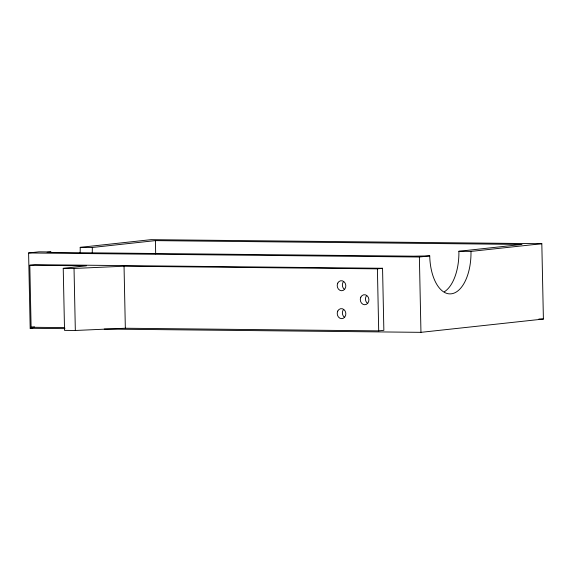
<?xml version="1.0" encoding="UTF-8"?>
<svg xmlns="http://www.w3.org/2000/svg" width="572" height="572" viewBox="0 0 572 572"><rect width="100%" height="100%" fill="white"/><g stroke="black" fill="none" stroke-linecap="round" stroke-linejoin="round"><path stroke-width="0.86" d="M64.972 328.65L30.18 328.285L28.6 252.96L38.96 251.83L51.044 251.959L47.133 252.381L413.728 256.185L429.729 255.884A40.24 20.635 -89.4 0 0 451.194 293.822A40.24 20.635 -89.4 0 0 470.978 251.408L541.82 243.715L543.4 319.04L420.956 332.339L104.226 329.057M80.087 253.496A40.24 20.635 -89.4 0 0 80.202 247.354L151.044 239.661L541.82 243.715M80.202 247.354L92.292 247.476L155.405 240.626L522 244.43L458.887 251.28A40.24 20.635 -89.4 0 1 444.415 291.749M29.808 265.244L34.963 264.679L382.554 268.282L383.855 330.309L378.7 330.866L125.34 328.242L75.332 330.48L64.536 330.373L63.235 268.347L86.436 265.83L29.808 265.244L31.102 327.263L64.729 327.613M28.6 252.96L419.376 257.007L429.729 255.884M63.235 268.347L74.031 268.461L124.045 266.216L377.398 268.847L382.554 268.282M31.102 327.263L34.542 326.891M30.18 328.285L32.84 327.999M458.887 251.28L470.978 251.408M538.938 318.997L543.4 319.04M419.376 257.007L420.956 332.339M377.398 268.847L378.7 330.866M155.405 240.626L155.684 253.918M124.045 266.216L125.34 328.242M74.031 268.461L75.332 330.48M344.616 317.396A5.026 4.311 83.8 0 1 343.558 309.488M367.682 303.482A5.026 4.311 83.8 0 1 366.623 295.574M344.601 289.482A5.026 4.311 83.8 0 1 343.543 281.567M92.292 247.476A40.24 20.635 -89.4 0 1 92.228 252.745M360.803 297.168A5.026 4.311 83.8 0 0 364.7 304.74A5.026 4.311 83.8 0 0 368.282 297.247A5.026 4.311 83.8 0 0 360.803 297.168M337.737 311.082A5.026 4.311 83.8 0 0 341.634 318.654A5.026 4.311 83.8 0 0 345.216 311.161A5.026 4.311 83.8 0 0 337.737 311.082M337.723 283.161A5.026 4.311 83.8 0 0 341.62 290.733A5.026 4.311 83.8 0 0 345.202 283.24A5.026 4.311 83.8 0 0 337.723 283.161"/></g></svg>
